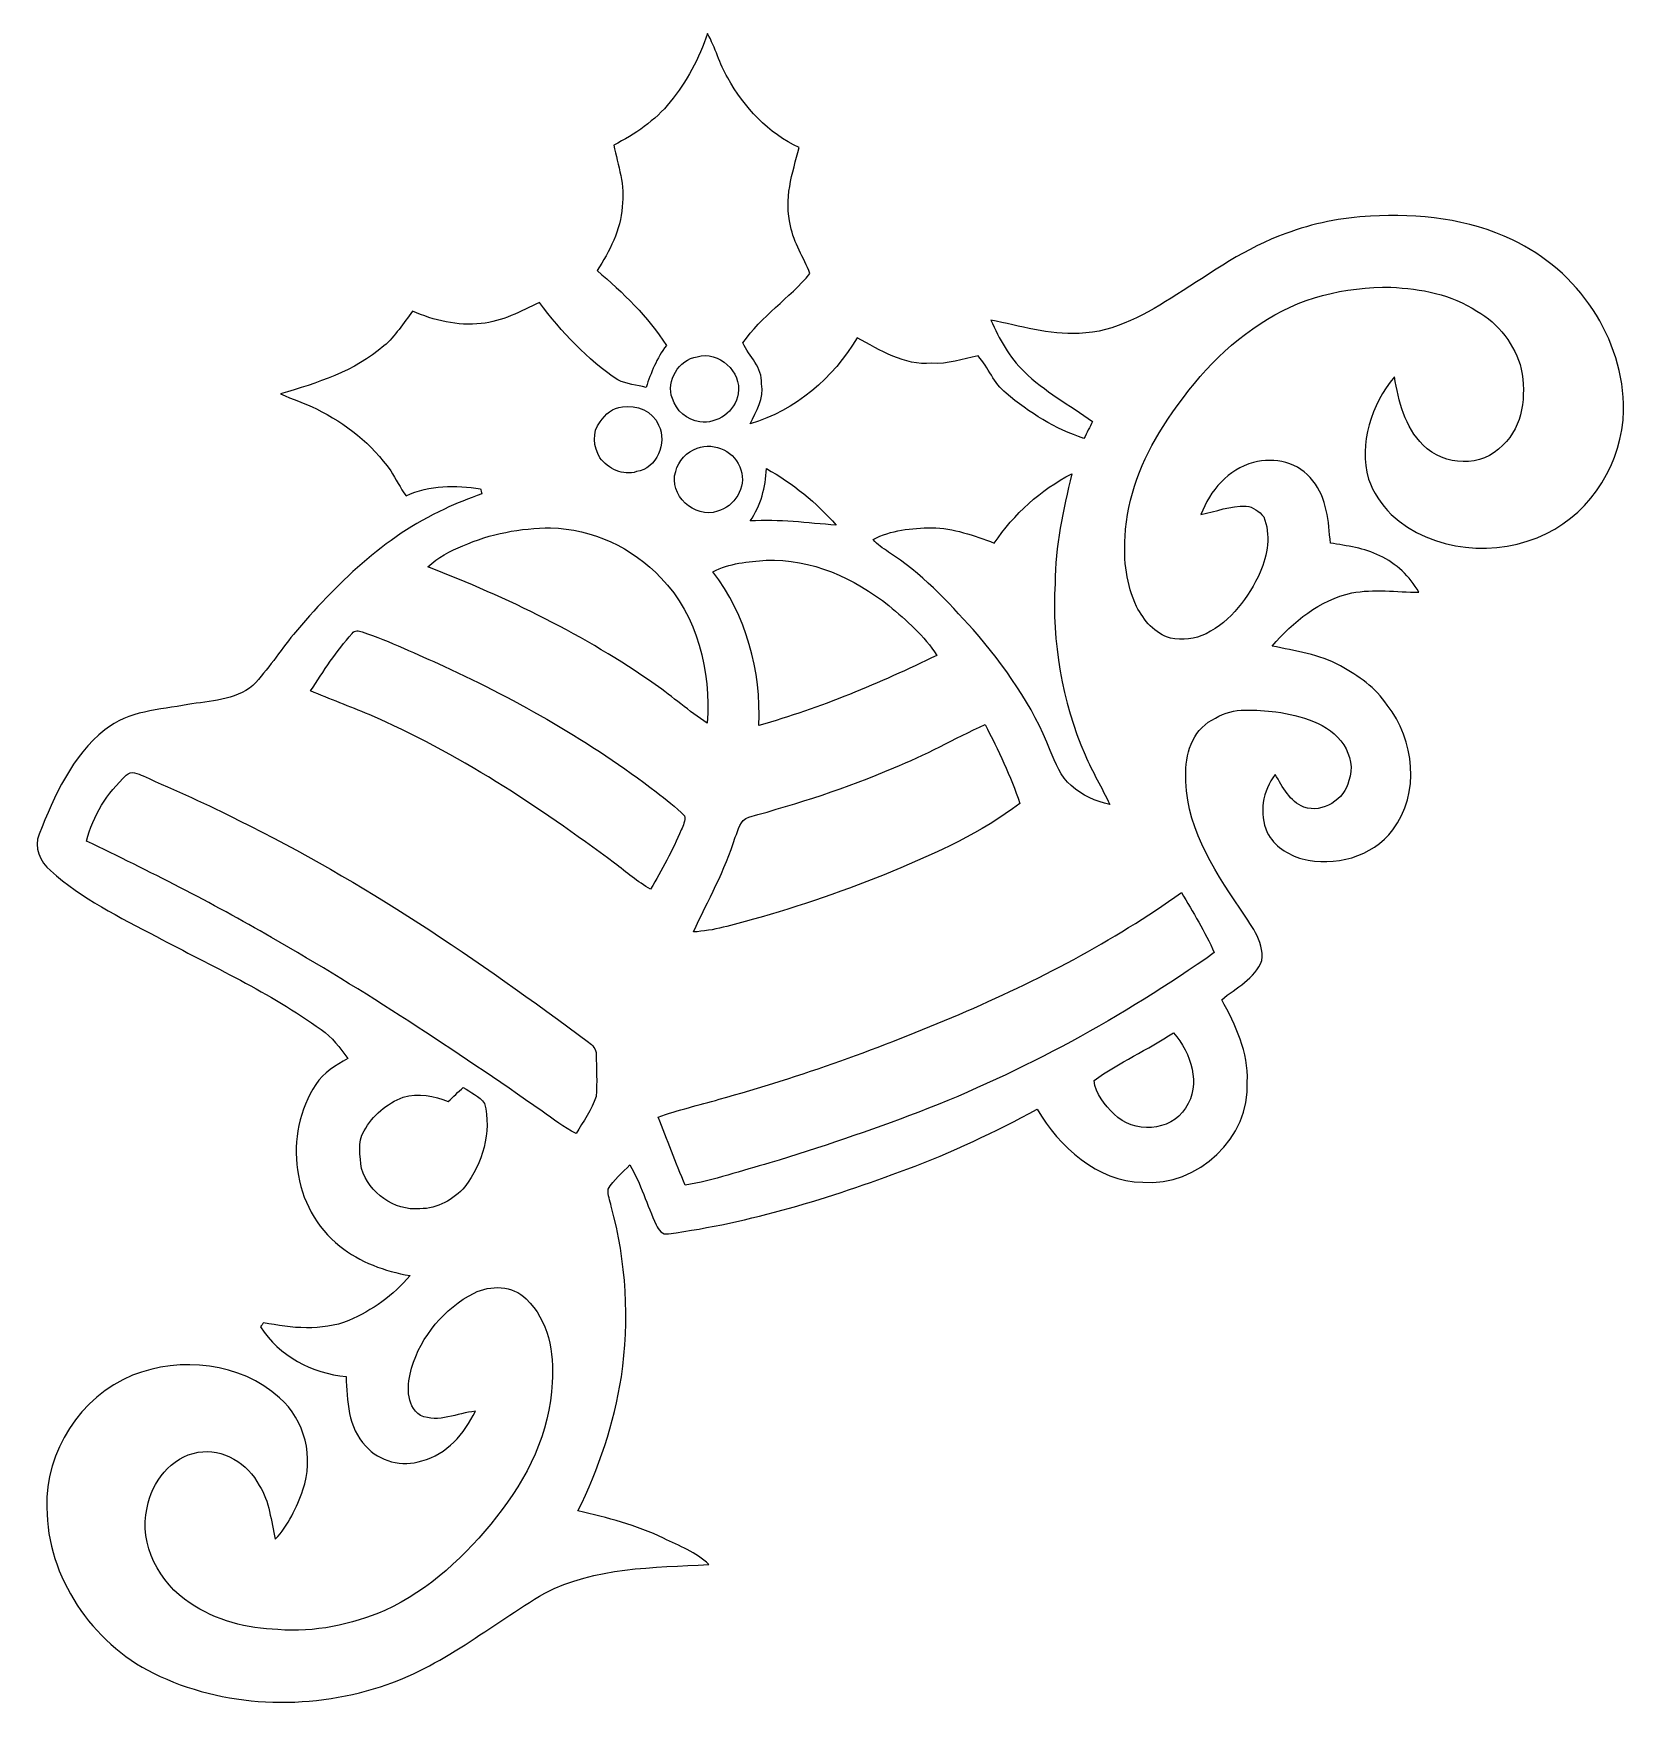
# Model space of a CAD drawing. Header units: centimetres. Extents: x -14.6 to 15.4, y -15.9 to 15.8.
import ezdxf

# ---------------------------------------------------------------- set-up
doc = ezdxf.new("R2010")
doc.units = ezdxf.units.CM
doc.header["$MEASUREMENT"] = 0
doc.layers.add('Layer 1', color=7, linetype='Continuous')

msp = doc.modelspace()

# ---------------------------------------------------------------- linework, layer by layer
at = {"layer": 'Layer 1', "color": 250}
for points, knots in [([(-1.88701, 15.77269), (-1.73743, 15.50388), (-1.6637, 15.20014), (-1.50566, 14.93555), (-1.50566, 14.93555), (-1.19768, 14.37852), (-0.73731, 13.88604), (-0.15346, 13.61687), (-0.15346, 13.61687), (-0.2861, 13.14027), (-0.45085, 12.63368), (-0.31785, 12.13767), (-0.31785, 12.13767), (-0.26211, 11.81241), (-0.06562, 11.54007), (0.04833, 11.23738), (0.04833, 11.23738), (-0.34361, 10.77136), (-0.87242, 10.43164), (-1.21991, 9.92576), (-1.21991, 9.92576), (-1.10278, 9.6714), (-0.84526, 9.46362), (-0.86713, 9.15352), (-0.86713, 9.15352), (-0.80963, 8.87624), (-0.97226, 8.63812), (-1.07985, 8.39823), (-1.07985, 8.39823), (-0.22825, 8.64835), (0.48895, 9.265), (0.93909, 10.02206), (0.93909, 10.02206), (1.37548, 9.78923), (1.82774, 9.49819), (2.34597, 9.54158), (2.34597, 9.54158), (2.64724, 9.52041), (2.93158, 9.62554), (3.22227, 9.67987), (3.22227, 9.67987), (3.42371, 9.46467), (3.51614, 9.16058), (3.75567, 8.97714), (3.75567, 8.97714), (4.18888, 8.60742), (4.68136, 8.2998), (5.22429, 8.12024), (5.22429, 8.12024), (5.27826, 8.22784), (5.33224, 8.33579), (5.38586, 8.44409), (5.38586, 8.44409), (4.95088, 8.75136), (4.4771, 9.011), (4.09222, 9.38389), (4.09222, 9.38389), (3.81353, 9.65764), (3.62409, 10.00513), (3.46251, 10.35685), (3.46251, 10.35685), (4.01602, 10.25278), (4.56283, 10.07075), (5.13362, 10.10744), (5.13362, 10.10744), (5.81484, 10.12649), (6.41632, 10.48632), (6.97547, 10.83945), (6.97547, 10.83945), (7.64293, 11.25573), (8.28534, 11.73551), (9.03711, 11.99162), (9.03711, 11.99162), (9.54828, 12.18706), (10.09156, 12.29395), (10.63696, 12.32394), (10.63696, 12.32394), (11.54571, 12.36768), (12.4908, 12.27631), (13.31842, 11.87274), (13.31842, 11.87274), (14.54644, 11.30229), (15.43367, 10.01466), (15.41815, 8.64552), (15.41815, 8.64552), (15.39452, 7.68315), (14.83148, 6.74723), (13.96083, 6.32284), (13.96083, 6.32284), (13.0235, 5.86987), (11.8043, 5.96724), (11.02431, 6.68514), (11.02431, 6.68514), (10.84227, 6.87776), (10.68529, 7.10283), (10.59956, 7.35471), (10.59956, 7.35471), (10.41082, 8.02746), (10.65389, 8.76088), (11.08781, 9.28617), (11.08781, 9.28617), (11.17, 8.82544), (11.28324, 8.33684), (11.62897, 7.99571), (11.62897, 7.99571), (12.02725, 7.59319), (12.74516, 7.56603), (13.13392, 7.99712), (13.13392, 7.99712), (13.52762, 8.35448), (13.57595, 8.93833), (13.48458, 9.43151), (13.48458, 9.43151), (13.36957, 9.89083), (13.05666, 10.2937), (12.64602, 10.52795), (12.64602, 10.52795), (12.16766, 10.84333), (11.58663, 10.95375), (11.02254, 10.97703), (11.02254, 10.97703), (10.15824, 10.9922), (9.27029, 10.78265), (8.55345, 10.28524), (8.55345, 10.28524), (7.78969, 9.80405), (7.20266, 9.09602), (6.71724, 8.34531), (6.71724, 8.34531), (6.31261, 7.72654), (6.04414, 7.00934), (6.00004, 6.2678), (6.00004, 6.2678), (5.97076, 5.81942), (6.02333, 5.35658), (6.21841, 4.947), (6.21841, 4.947), (6.35106, 4.68418), (6.56237, 4.43054), (6.85659, 4.3494), (6.85659, 4.3494), (7.08025, 4.31165), (7.32614, 4.31941), (7.52898, 4.43265), (7.52898, 4.43265), (8.00559, 4.66725), (8.33579, 5.12198), (8.55345, 5.594), (8.55345, 5.594), (8.69386, 5.92067), (8.75665, 6.3052), (8.61942, 6.64281), (8.61942, 6.64281), (8.53193, 6.74052), (8.42151, 6.83331), (8.28499, 6.84071), (8.28499, 6.84071), (7.99183, 6.85835), (7.71631, 6.73947), (7.43303, 6.68584), (7.43303, 6.68584), (7.60271, 7.13352), (7.94702, 7.54062), (8.42433, 7.66586), (8.42433, 7.66586), (8.82121, 7.77593), (9.29569, 7.66621), (9.54617, 7.32331), (9.54617, 7.32331), (9.81992, 6.99594), (9.84179, 6.54826), (9.87813, 6.14398), (9.87813, 6.14398), (10.19422, 6.09141), (10.52089, 6.04979), (10.81123, 5.90479), (10.81123, 5.90479), (11.12414, 5.76333), (11.37814, 5.51215), (11.55065, 5.21723), (11.55065, 5.21723), (11.12802, 5.21441), (10.7001, 5.28461), (10.28241, 5.20171), (10.28241, 5.20171), (9.67493, 5.06624), (9.17504, 4.6609), (8.77746, 4.19841), (8.77746, 4.19841), (9.21561, 4.1088), (9.67105, 4.03895), (10.07039, 3.82446), (10.07039, 3.82446), (10.40306, 3.63291), (10.74067, 3.41595), (10.95057, 3.08434), (10.95057, 3.08434), (11.46881, 2.42993), (11.57887, 1.41005), (11.0557, 0.72778), (11.0557, 0.72778), (10.67576, 0.20779), (9.95221, 0.02469), (9.34402, 0.17533), (9.34402, 0.17533), (9.07662, 0.26211), (8.81451, 0.41487), (8.68433, 0.67628), (8.68433, 0.67628), (8.52734, 1.03188), (8.59649, 1.46756), (8.83673, 1.76883), (8.83673, 1.76883), (8.97855, 1.53882), (9.10766, 1.25624), (9.37789, 1.15676), (9.37789, 1.15676), (9.73596, 1.03082), (10.14483, 1.30069), (10.2302, 1.65594), (10.2302, 1.65594), (10.31557, 1.88383), (10.25278, 2.1336), (10.13142, 2.33504), (10.13142, 2.33504), (9.84814, 2.75414), (9.32074, 2.88008), (8.85084, 2.95628), (8.85084, 2.95628), (8.47266, 2.98203), (8.04721, 3.05717), (7.70961, 2.83598), (7.70961, 2.83598), (7.31344, 2.66488), (7.1434, 2.22038), (7.1501, 1.81539), (7.1501, 1.81539), (7.10777, 0.85443), (7.64752, 0.00388), (8.16927, -0.75706), (8.16927, -0.75706), (8.35519, -1.05657), (8.62824, -1.36137), (8.58485, -1.74096), (8.58485, -1.74096), (8.45256, -2.08844), (8.09801, -2.25743), (7.82673, -2.48356), (7.82673, -2.48356), (8.08672, -2.96192), (8.33437, -3.47874), (8.30827, -4.03895), (8.30827, -4.03895), (8.37036, -5.08318), (7.36882, -6.02262), (6.33412, -5.93443), (6.33412, -5.93443), (5.46629, -5.91573), (4.75968, -5.2645), (4.34128, -4.55189), (4.34128, -4.55189), (3.54401, -4.98016), (2.72697, -5.37457), (1.87713, -5.68854), (1.87713, -5.68854), (0.41839, -6.2297), (-1.07879, -6.70066), (-2.62573, -6.90633), (-2.62573, -6.90633), (-2.73967, -6.9342), (-2.81552, -6.83119), (-2.85609, -6.74053), (-2.85609, -6.74053), (-3.03001, -6.36517), (-3.14537, -5.96265), (-3.35315, -5.60352), (-3.35315, -5.60352), (-3.49215, -5.75486), (-3.66571, -5.88222), (-3.76555, -6.06531), (-3.76555, -6.06531), (-3.7786, -6.17573), (-3.72286, -6.28121), (-3.70734, -6.3881), (-3.70734, -6.3881), (-3.41842, -7.43268), (-3.3595, -8.54004), (-3.51508, -9.61178), (-3.51508, -9.61178), (-3.6576, -10.49126), (-3.93771, -11.34745), (-4.33458, -12.14508), (-4.33458, -12.14508), (-3.78213, -12.26961), (-3.22898, -12.41284), (-2.71709, -12.66084), (-2.71709, -12.66084), (-2.42535, -12.80866), (-2.09832, -12.91661), (-1.86514, -13.1572), (-1.86514, -13.1572), (-2.90724, -13.21506), (-4.01426, -13.202), (-4.96358, -13.69871), (-4.96358, -13.69871), (-5.98664, -14.30055), (-6.91762, -15.10101), (-8.06415, -15.46825), (-8.06415, -15.46825), (-9.45656, -15.91416), (-11.03454, -15.86265), (-12.35393, -15.21072), (-12.35393, -15.21072), (-13.51633, -14.62828), (-14.36405, -13.39885), (-14.36688, -12.08123), (-14.36688, -12.08123), (-14.40321, -11.02078), (-13.73434, -9.98185), (-12.75115, -9.58144), (-12.75115, -9.58144), (-11.83993, -9.22338), (-10.71245, -9.33344), (-9.97232, -10.00725), (-9.97232, -10.00725), (-9.48761, -10.42388), (-9.31968, -11.14496), (-9.52959, -11.74256), (-9.52959, -11.74256), (-9.64988, -12.07982), (-9.80369, -12.41637), (-10.0517, -12.68024), (-10.0517, -12.68024), (-10.13848, -12.33734), (-10.15365, -11.96305), (-10.35756, -11.66142), (-10.35756, -11.66142), (-10.56816, -11.24691), (-11.04089, -10.95446), (-11.51255, -11.03559), (-11.51255, -11.03559), (-12.01914, -11.12449), (-12.38814, -11.59369), (-12.47352, -12.0837), (-12.47352, -12.0837), (-12.63297, -12.7829), (-12.24421, -13.50751), (-11.66107, -13.88428), (-11.66107, -13.88428), (-11.17882, -14.22082), (-10.58333, -14.3637), (-10.00231, -14.38628), (-10.00231, -14.38628), (-9.31157, -14.44307), (-8.61907, -14.29526), (-7.98442, -14.02715), (-7.98442, -14.02715), (-7.14058, -13.63592), (-6.44208, -12.98434), (-5.87622, -12.2555), (-5.87622, -12.2555), (-5.29237, -11.53583), (-4.86339, -10.65601), (-4.82247, -9.71762), (-4.82247, -9.71762), (-4.78402, -9.16129), (-4.88668, -8.5344), (-5.31601, -8.13894), (-5.31601, -8.13894), (-5.56401, -7.87859), (-5.98946, -7.87224), (-6.29638, -8.02781), (-6.29638, -8.02781), (-6.86223, -8.3118), (-7.29509, -8.84273), (-7.4803, -9.44598), (-7.4803, -9.44598), (-7.55721, -9.74372), (-7.60342, -10.14236), (-7.30814, -10.34062), (-7.30814, -10.34062), (-6.96454, -10.48879), (-6.61846, -10.29264), (-6.27345, -10.26089), (-6.27345, -10.26089), (-6.47594, -10.68458), (-6.81531, -11.07616), (-7.28521, -11.19787), (-7.28521, -11.19787), (-7.65528, -11.3217), (-8.08673, -11.20987), (-8.34355, -10.91847), (-8.34355, -10.91847), (-8.68363, -10.56781), (-8.69633, -10.06016), (-8.71432, -9.60402), (-8.71432, -9.60402), (-9.35814, -9.54652), (-9.98255, -9.21949), (-10.33074, -8.66457), (-10.33074, -8.66457), (-10.31699, -8.64517), (-10.28947, -8.60637), (-10.27571, -8.58696), (-10.27571, -8.58696), (-9.74584, -8.6935), (-9.18175, -8.7503), (-8.66599, -8.54781), (-8.66599, -8.54781), (-8.2236, -8.35484), (-7.81685, -8.0705), (-7.50711, -7.69832), (-7.50711, -7.69832), (-7.98266, -7.61118), (-8.45361, -7.44855), (-8.83214, -7.13952), (-8.83214, -7.13952), (-9.73878, -6.44208), (-9.91094, -5.01862), (-9.28476, -4.08411), (-9.28476, -4.08411), (-9.144, -3.85657), (-8.91011, -3.72357), (-8.68468, -3.59445), (-8.68468, -3.59445), (-8.83214, -3.39513), (-8.97714, -3.18629), (-9.18633, -3.04729), (-9.18633, -3.04729), (-10.15541, -2.34915), (-11.2462, -1.85173), (-12.29642, -1.29187), (-12.29642, -1.29187), (-12.99069, -0.92534), (-13.71247, -0.5782), (-14.29703, -0.0441), (-14.29703, -0.0441), (-14.49317, 0.12277), (-14.61911, 0.39582), (-14.51363, 0.64629), (-14.51363, 0.64629), (-14.22612, 1.36631), (-13.89415, 2.12266), (-13.27009, 2.6162), (-13.27009, 2.6162), (-12.82841, 2.98062), (-12.24068, 2.98979), (-11.70552, 3.09139), (-11.70552, 3.09139), (-11.28748, 3.16689), (-10.81546, 3.16689), (-10.47574, 3.45546), (-10.47574, 3.45546), (-10.1914, 3.75179), (-9.96879, 4.10034), (-9.7088, 4.41748), (-9.7088, 4.41748), (-8.9087, 5.3654), (-7.99888, 6.26286), (-6.858, 6.7878), (-6.858, 6.7878), (-6.6294, 6.89857), (-6.39022, 6.98571), (-6.15209, 7.07425), (-6.15209, 7.07425), (-6.15738, 7.09859), (-6.16832, 7.14798), (-6.17396, 7.17232), (-6.17396, 7.17232), (-6.6481, 7.24394), (-7.13846, 7.23971), (-7.58296, 7.03897), (-7.58296, 7.03897), (-7.69091, 7.18855), (-7.77381, 7.35401), (-7.87294, 7.50923), (-7.87294, 7.50923), (-8.22431, 8.01758), (-8.72631, 8.40387), (-9.27418, 8.67974), (-9.27418, 8.67974), (-9.49396, 8.7884), (-9.7282, 8.86142), (-9.95151, 8.96197), (-9.95151, 8.96197), (-9.26465, 9.16975), (-8.55133, 9.38777), (-8.001, 9.87107), (-8.001, 9.87107), (-7.78298, 10.05452), (-7.63482, 10.30076), (-7.46301, 10.52442), (-7.46301, 10.52442), (-7.05238, 10.35579), (-6.60929, 10.23761), (-6.16162, 10.29264), (-6.16162, 10.29264), (-5.76686, 10.3318), (-5.41373, 10.52019), (-5.06342, 10.69058), (-5.06342, 10.69058), (-4.64397, 10.13425), (-4.16137, 9.61461), (-3.57928, 9.22655), (-3.57928, 9.22655), (-3.41524, 9.14294), (-3.22298, 9.13624), (-3.048, 9.08579), (-3.048, 9.08579), (-2.95346, 9.36413), (-2.84868, 9.64177), (-2.66488, 9.87531), (-2.66488, 9.87531), (-3.01025, 10.42705), (-3.48227, 10.87543), (-3.97334, 11.29418), (-3.97334, 11.29418), (-3.73768, 11.65966), (-3.52884, 12.0583), (-3.49991, 12.50103), (-3.49991, 12.50103), (-3.43923, 12.89932), (-3.57752, 13.28208), (-3.66007, 13.6652), (-3.66007, 13.6652), (-3.2572, 13.86558), (-2.8769, 14.12804), (-2.59221, 14.48082), (-2.59221, 14.48082), (-2.27224, 14.85865), (-2.05034, 15.30773), (-1.88701, 15.77269), (-1.88701, 15.77269), (-1.88701, 15.77269), (-1.88701, 15.77269), (-1.88701, 15.77269)], [0, 0, 0, 0, 0.00740741, 0.00740741, 0.00740741, 0.00740741, 0.01481481, 0.01481481, 0.01481481, 0.01481481, 0.02222222, 0.02222222, 0.02222222, 0.02222222, 0.02962963, 0.02962963, 0.02962963, 0.02962963, 0.03703704, 0.03703704, 0.03703704, 0.03703704, 0.04444444, 0.04444444, 0.04444444, 0.04444444, 0.05185185, 0.05185185, 0.05185185, 0.05185185, 0.05925926, 0.05925926, 0.05925926, 0.05925926, 0.06666667, 0.06666667, 0.06666667, 0.06666667, 0.07407407, 0.07407407, 0.07407407, 0.07407407, 0.08148148, 0.08148148, 0.08148148, 0.08148148, 0.08888889, 0.08888889, 0.08888889, 0.08888889, 0.0962963, 0.0962963, 0.0962963, 0.0962963, 0.1037037, 0.1037037, 0.1037037, 0.1037037, 0.11111111, 0.11111111, 0.11111111, 0.11111111, 0.11851852, 0.11851852, 0.11851852, 0.11851852, 0.12592593, 0.12592593, 0.12592593, 0.12592593, 0.13333333, 0.13333333, 0.13333333, 0.13333333, 0.14074074, 0.14074074, 0.14074074, 0.14074074, 0.14814815, 0.14814815, 0.14814815, 0.14814815, 0.15555556, 0.15555556, 0.15555556, 0.15555556, 0.16296296, 0.16296296, 0.16296296, 0.16296296, 0.17037037, 0.17037037, 0.17037037, 0.17037037, 0.17777778, 0.17777778, 0.17777778, 0.17777778, 0.18518519, 0.18518519, 0.18518519, 0.18518519, 0.19259259, 0.19259259, 0.19259259, 0.19259259, 0.2, 0.2, 0.2, 0.2, 0.20740741, 0.20740741, 0.20740741, 0.20740741, 0.21481481, 0.21481481, 0.21481481, 0.21481481, 0.22222222, 0.22222222, 0.22222222, 0.22222222, 0.22962963, 0.22962963, 0.22962963, 0.22962963, 0.23703704, 0.23703704, 0.23703704, 0.23703704, 0.24444444, 0.24444444, 0.24444444, 0.24444444, 0.25185185, 0.25185185, 0.25185185, 0.25185185, 0.25925926, 0.25925926, 0.25925926, 0.25925926, 0.26666667, 0.26666667, 0.26666667, 0.26666667, 0.27407407, 0.27407407, 0.27407407, 0.27407407, 0.28148148, 0.28148148, 0.28148148, 0.28148148, 0.28888889, 0.28888889, 0.28888889, 0.28888889, 0.2962963, 0.2962963, 0.2962963, 0.2962963, 0.3037037, 0.3037037, 0.3037037, 0.3037037, 0.31111111, 0.31111111, 0.31111111, 0.31111111, 0.31851852, 0.31851852, 0.31851852, 0.31851852, 0.32592593, 0.32592593, 0.32592593, 0.32592593, 0.33333333, 0.33333333, 0.33333333, 0.33333333, 0.34074074, 0.34074074, 0.34074074, 0.34074074, 0.34814815, 0.34814815, 0.34814815, 0.34814815, 0.35555556, 0.35555556, 0.35555556, 0.35555556, 0.36296296, 0.36296296, 0.36296296, 0.36296296, 0.37037037, 0.37037037, 0.37037037, 0.37037037, 0.37777778, 0.37777778, 0.37777778, 0.37777778, 0.38518519, 0.38518519, 0.38518519, 0.38518519, 0.39259259, 0.39259259, 0.39259259, 0.39259259, 0.4, 0.4, 0.4, 0.4, 0.40740741, 0.40740741, 0.40740741, 0.40740741, 0.41481481, 0.41481481, 0.41481481, 0.41481481, 0.42222222, 0.42222222, 0.42222222, 0.42222222, 0.42962963, 0.42962963, 0.42962963, 0.42962963, 0.43703704, 0.43703704, 0.43703704, 0.43703704, 0.44444444, 0.44444444, 0.44444444, 0.44444444, 0.45185185, 0.45185185, 0.45185185, 0.45185185, 0.45925926, 0.45925926, 0.45925926, 0.45925926, 0.46666667, 0.46666667, 0.46666667, 0.46666667, 0.47407407, 0.47407407, 0.47407407, 0.47407407, 0.48148148, 0.48148148, 0.48148148, 0.48148148, 0.48888889, 0.48888889, 0.48888889, 0.48888889, 0.4962963, 0.4962963, 0.4962963, 0.4962963, 0.5037037, 0.5037037, 0.5037037, 0.5037037, 0.51111111, 0.51111111, 0.51111111, 0.51111111, 0.51851852, 0.51851852, 0.51851852, 0.51851852, 0.52592593, 0.52592593, 0.52592593, 0.52592593, 0.53333333, 0.53333333, 0.53333333, 0.53333333, 0.54074074, 0.54074074, 0.54074074, 0.54074074, 0.54814815, 0.54814815, 0.54814815, 0.54814815, 0.55555556, 0.55555556, 0.55555556, 0.55555556, 0.56296296, 0.56296296, 0.56296296, 0.56296296, 0.57037037, 0.57037037, 0.57037037, 0.57037037, 0.57777778, 0.57777778, 0.57777778, 0.57777778, 0.58518519, 0.58518519, 0.58518519, 0.58518519, 0.59259259, 0.59259259, 0.59259259, 0.59259259, 0.6, 0.6, 0.6, 0.6, 0.60740741, 0.60740741, 0.60740741, 0.60740741, 0.61481481, 0.61481481, 0.61481481, 0.61481481, 0.62222222, 0.62222222, 0.62222222, 0.62222222, 0.62962963, 0.62962963, 0.62962963, 0.62962963, 0.63703704, 0.63703704, 0.63703704, 0.63703704, 0.64444444, 0.64444444, 0.64444444, 0.64444444, 0.65185185, 0.65185185, 0.65185185, 0.65185185, 0.65925926, 0.65925926, 0.65925926, 0.65925926, 0.66666667, 0.66666667, 0.66666667, 0.66666667, 0.67407407, 0.67407407, 0.67407407, 0.67407407, 0.68148148, 0.68148148, 0.68148148, 0.68148148, 0.68888889, 0.68888889, 0.68888889, 0.68888889, 0.6962963, 0.6962963, 0.6962963, 0.6962963, 0.7037037, 0.7037037, 0.7037037, 0.7037037, 0.71111111, 0.71111111, 0.71111111, 0.71111111, 0.71851852, 0.71851852, 0.71851852, 0.71851852, 0.72592593, 0.72592593, 0.72592593, 0.72592593, 0.73333333, 0.73333333, 0.73333333, 0.73333333, 0.74074074, 0.74074074, 0.74074074, 0.74074074, 0.74814815, 0.74814815, 0.74814815, 0.74814815, 0.75555556, 0.75555556, 0.75555556, 0.75555556, 0.76296296, 0.76296296, 0.76296296, 0.76296296, 0.77037037, 0.77037037, 0.77037037, 0.77037037, 0.77777778, 0.77777778, 0.77777778, 0.77777778, 0.78518519, 0.78518519, 0.78518519, 0.78518519, 0.79259259, 0.79259259, 0.79259259, 0.79259259, 0.8, 0.8, 0.8, 0.8, 0.80740741, 0.80740741, 0.80740741, 0.80740741, 0.81481481, 0.81481481, 0.81481481, 0.81481481, 0.82222222, 0.82222222, 0.82222222, 0.82222222, 0.82962963, 0.82962963, 0.82962963, 0.82962963, 0.83703704, 0.83703704, 0.83703704, 0.83703704, 0.84444444, 0.84444444, 0.84444444, 0.84444444, 0.85185185, 0.85185185, 0.85185185, 0.85185185, 0.85925926, 0.85925926, 0.85925926, 0.85925926, 0.86666667, 0.86666667, 0.86666667, 0.86666667, 0.87407407, 0.87407407, 0.87407407, 0.87407407, 0.88148148, 0.88148148, 0.88148148, 0.88148148, 0.88888889, 0.88888889, 0.88888889, 0.88888889, 0.8962963, 0.8962963, 0.8962963, 0.8962963, 0.9037037, 0.9037037, 0.9037037, 0.9037037, 0.91111111, 0.91111111, 0.91111111, 0.91111111, 0.91851852, 0.91851852, 0.91851852, 0.91851852, 0.92592593, 0.92592593, 0.92592593, 0.92592593, 0.93333333, 0.93333333, 0.93333333, 0.93333333, 0.94074074, 0.94074074, 0.94074074, 0.94074074, 0.94814815, 0.94814815, 0.94814815, 0.94814815, 0.95555556, 0.95555556, 0.95555556, 0.95555556, 0.96296296, 0.96296296, 0.96296296, 0.96296296, 0.97037037, 0.97037037, 0.97037037, 0.97037037, 0.97777778, 0.97777778, 0.97777778, 0.97777778, 0.98518519, 0.98518519, 0.98518519, 0.98518519, 1, 1, 1, 1]), ([(-2.08351, 9.66682), (-2.42535, 9.61072), (-2.68182, 9.2075), (-2.55199, 8.87836), (-2.55199, 8.87836), (-2.48391, 8.64588), (-2.27154, 8.47055), (-2.03341, 8.43703), (-2.03341, 8.43703), (-1.70215, 8.38517), (-1.35784, 8.636), (-1.30881, 8.9662), (-1.30881, 8.9662), (-1.23825, 9.38142), (-1.67358, 9.78288), (-2.08351, 9.66682), (-2.08351, 9.66682), (-2.08351, 9.66682), (-2.08351, 9.66682), (-2.08351, 9.66682)], [0, 0, 0, 0, 0.16666667, 0.16666667, 0.16666667, 0.16666667, 0.33333333, 0.33333333, 0.33333333, 0.33333333, 0.5, 0.5, 0.5, 0.5, 0.66666667, 0.66666667, 0.66666667, 0.66666667, 1, 1, 1, 1]), ([(-3.49462, 8.71608), (-3.67559, 8.70585), (-3.82023, 8.5785), (-3.91795, 8.43562), (-3.91795, 8.43562), (-4.07247, 8.24336), (-4.04319, 7.9562), (-3.91936, 7.75582), (-3.91936, 7.75582), (-3.76379, 7.55227), (-3.48474, 7.40869), (-3.22686, 7.49406), (-3.22686, 7.49406), (-2.84727, 7.55544), (-2.64301, 8.03804), (-2.81164, 8.37212), (-2.81164, 8.37212), (-2.91677, 8.63812), (-3.22615, 8.76229), (-3.49462, 8.71608), (-3.49462, 8.71608), (-3.49462, 8.71608), (-3.49462, 8.71608), (-3.49462, 8.71608)], [0, 0, 0, 0, 0.14285714, 0.14285714, 0.14285714, 0.14285714, 0.28571429, 0.28571429, 0.28571429, 0.28571429, 0.42857143, 0.42857143, 0.42857143, 0.42857143, 0.57142857, 0.57142857, 0.57142857, 0.57142857, 0.71428571, 0.71428571, 0.71428571, 0.71428571, 1, 1, 1, 1]), ([(-2.08351, 7.93644), (-2.27859, 7.87224), (-2.44122, 7.69796), (-2.48814, 7.49653), (-2.48814, 7.49653), (-2.6356, 7.05591), (-2.1276, 6.60012), (-1.70004, 6.74546), (-1.70004, 6.74546), (-1.38077, 6.83013), (-1.14547, 7.20266), (-1.25801, 7.52581), (-1.25801, 7.52581), (-1.35255, 7.86765), (-1.74907, 8.06097), (-2.08351, 7.93644), (-2.08351, 7.93644), (-2.08351, 7.93644), (-2.08351, 7.93644), (-2.08351, 7.93644)], [0, 0, 0, 0, 0.16666667, 0.16666667, 0.16666667, 0.16666667, 0.33333333, 0.33333333, 0.33333333, 0.33333333, 0.5, 0.5, 0.5, 0.5, 0.66666667, 0.66666667, 0.66666667, 0.66666667, 1, 1, 1, 1]), ([(-0.7747, 7.55297), (-0.79093, 7.19878), (-0.87771, 6.85553), (-1.08021, 6.56202), (-1.08021, 6.56202), (-0.53693, 6.59765), (0.00106, 6.52392), (0.54081, 6.48194), (0.54081, 6.48194), (0.1718, 6.91268), (-0.28152, 7.27357), (-0.7747, 7.55297), (-0.7747, 7.55297), (-0.7747, 7.55297), (-0.7747, 7.55297), (-0.7747, 7.55297)], [0, 0, 0, 0, 0.2, 0.2, 0.2, 0.2, 0.4, 0.4, 0.4, 0.4, 0.6, 0.6, 0.6, 0.6, 1, 1, 1, 1]), ([(3.52848, 6.14574), (3.14713, 6.28579), (2.75731, 6.42937), (2.34632, 6.43572), (2.34632, 6.43572), (1.97062, 6.42479), (1.5748, 6.39445), (1.23896, 6.20995), (1.23896, 6.20995), (1.31904, 6.11329), (1.42875, 6.04732), (1.53, 5.97394), (1.53, 5.97394), (2.14983, 5.58871), (2.64266, 5.04084), (3.13337, 4.50885), (3.13337, 4.50885), (3.72216, 3.82376), (4.25979, 3.07411), (4.58717, 2.22638), (4.58717, 2.22638), (4.68418, 1.9879), (4.78155, 1.73355), (4.98228, 1.56069), (4.98228, 1.56069), (5.18548, 1.37513), (5.44477, 1.26506), (5.71112, 1.20685), (5.71112, 1.20685), (5.56084, 1.52083), (5.38445, 1.82139), (5.24475, 2.1403), (5.24475, 2.1403), (4.80307, 3.1563), (4.61892, 4.27567), (4.67713, 5.38057), (4.67713, 5.38057), (4.67995, 6.0833), (4.83447, 6.77051), (4.99392, 7.45102), (4.99392, 7.45102), (4.40126, 7.15363), (3.90313, 6.68937), (3.52848, 6.14574), (3.52848, 6.14574), (3.52848, 6.14574), (3.52848, 6.14574), (3.52848, 6.14574)], [0, 0, 0, 0, 0.07692308, 0.07692308, 0.07692308, 0.07692308, 0.15384615, 0.15384615, 0.15384615, 0.15384615, 0.23076923, 0.23076923, 0.23076923, 0.23076923, 0.30769231, 0.30769231, 0.30769231, 0.30769231, 0.38461538, 0.38461538, 0.38461538, 0.38461538, 0.46153846, 0.46153846, 0.46153846, 0.46153846, 0.53846154, 0.53846154, 0.53846154, 0.53846154, 0.61538462, 0.61538462, 0.61538462, 0.61538462, 0.69230769, 0.69230769, 0.69230769, 0.69230769, 0.76923077, 0.76923077, 0.76923077, 0.76923077, 0.84615385, 0.84615385, 0.84615385, 0.84615385, 1, 1, 1, 1]), ([(-6.51193, 6.09141), (-6.7504, 5.99546), (-6.98253, 5.87375), (-7.1695, 5.69419), (-7.1695, 5.69419), (-5.66455, 5.11175), (-4.19947, 4.40372), (-2.87726, 3.47169), (-2.87726, 3.47169), (-2.54212, 3.23956), (-2.23696, 2.96545), (-1.89371, 2.74391), (-1.89371, 2.74391), (-1.8221, 3.72039), (-2.0701, 4.76991), (-2.76754, 5.48746), (-2.76754, 5.48746), (-3.30165, 6.06143), (-4.06612, 6.41103), (-4.85069, 6.43149), (-4.85069, 6.43149), (-5.41937, 6.42902), (-5.99052, 6.32213), (-6.51193, 6.09141), (-6.51193, 6.09141), (-6.51193, 6.09141), (-6.51193, 6.09141), (-6.51193, 6.09141)], [0, 0, 0, 0, 0.125, 0.125, 0.125, 0.125, 0.25, 0.25, 0.25, 0.25, 0.375, 0.375, 0.375, 0.375, 0.5, 0.5, 0.5, 0.5, 0.625, 0.625, 0.625, 0.625, 0.75, 0.75, 0.75, 0.75, 1, 1, 1, 1]), ([(-0.77893, 5.82048), (-1.11936, 5.79155), (-1.47708, 5.7658), (-1.78541, 5.60423), (-1.78541, 5.60423), (-1.15394, 4.78155), (-0.87348, 3.72851), (-0.91581, 2.69946), (-0.91581, 2.69946), (0.24483, 3.02577), (1.36172, 3.49462), (2.44404, 4.02308), (2.44404, 4.02308), (2.21227, 4.39455), (1.87078, 4.68171), (1.54058, 4.96217), (1.54058, 4.96217), (0.88653, 5.48146), (0.07056, 5.85294), (-0.77893, 5.82048), (-0.77893, 5.82048), (-0.77893, 5.82048), (-0.77893, 5.82048), (-0.77893, 5.82048)], [0, 0, 0, 0, 0.14285714, 0.14285714, 0.14285714, 0.14285714, 0.28571429, 0.28571429, 0.28571429, 0.28571429, 0.42857143, 0.42857143, 0.42857143, 0.42857143, 0.57142857, 0.57142857, 0.57142857, 0.57142857, 0.71428571, 0.71428571, 0.71428571, 0.71428571, 1, 1, 1, 1]), ([(-8.59966, 4.4383), (-8.90023, 4.10563), (-9.14329, 3.72569), (-9.3853, 3.34962), (-9.3853, 3.34962), (-9.01735, 3.19899), (-8.64658, 3.05506), (-8.27899, 2.90336), (-8.27899, 2.90336), (-6.61317, 2.18652), (-5.09376, 1.1751), (-3.64278, 0.09701), (-3.64278, 0.09701), (-3.42265, -0.07585), (-3.20569, -0.25647), (-2.96157, -0.39582), (-2.96157, -0.39582), (-2.7492, -0.03281), (-2.54953, 0.33831), (-2.38231, 0.72461), (-2.38231, 0.72461), (-2.34879, 0.80892), (-2.30293, 0.89853), (-2.32057, 0.99236), (-2.32057, 0.99236), (-2.48497, 1.15958), (-2.67547, 1.29893), (-2.85856, 1.44463), (-2.85856, 1.44463), (-4.09469, 2.39077), (-5.45712, 3.16442), (-6.86717, 3.81952), (-6.86717, 3.81952), (-7.37905, 4.04213), (-7.88247, 4.28731), (-8.41234, 4.46617), (-8.41234, 4.46617), (-8.47584, 4.4891), (-8.55486, 4.5018), (-8.59966, 4.4383), (-8.59966, 4.4383), (-8.59966, 4.4383), (-8.59966, 4.4383), (-8.59966, 4.4383)], [0, 0, 0, 0, 0.08333333, 0.08333333, 0.08333333, 0.08333333, 0.16666667, 0.16666667, 0.16666667, 0.16666667, 0.25, 0.25, 0.25, 0.25, 0.33333333, 0.33333333, 0.33333333, 0.33333333, 0.41666667, 0.41666667, 0.41666667, 0.41666667, 0.5, 0.5, 0.5, 0.5, 0.58333333, 0.58333333, 0.58333333, 0.58333333, 0.66666667, 0.66666667, 0.66666667, 0.66666667, 0.75, 0.75, 0.75, 0.75, 0.83333333, 0.83333333, 0.83333333, 0.83333333, 1, 1, 1, 1]), ([(1.63019, 1.89689), (0.7433, 1.51165), (-0.18027, 1.22308), (-1.11019, 0.96449), (-1.11019, 0.96449), (-1.27706, 0.91863), (-1.30457, 0.72355), (-1.36243, 0.58632), (-1.36243, 0.58632), (-1.55893, -0.03881), (-1.87713, -0.61278), (-2.15547, -1.20227), (-2.15547, -1.20227), (-1.77412, -1.18745), (-1.40829, -1.06292), (-1.0414, -0.96732), (-1.0414, -0.96732), (-0.13758, -0.72637), (0.74154, -0.40358), (1.61008, -0.05786), (1.61008, -0.05786), (2.44687, 0.29528), (3.28789, 0.66957), (4.01355, 1.22555), (4.01355, 1.22555), (3.83646, 1.7399), (3.60539, 2.23344), (3.35562, 2.71604), (3.35562, 2.71604), (2.77812, 2.44828), (2.22179, 2.13431), (1.63019, 1.89689), (1.63019, 1.89689), (1.63019, 1.89689), (1.63019, 1.89689), (1.63019, 1.89689)], [0, 0, 0, 0, 0.1, 0.1, 0.1, 0.1, 0.2, 0.2, 0.2, 0.2, 0.3, 0.3, 0.3, 0.3, 0.4, 0.4, 0.4, 0.4, 0.5, 0.5, 0.5, 0.5, 0.6, 0.6, 0.6, 0.6, 0.7, 0.7, 0.7, 0.7, 0.8, 0.8, 0.8, 0.8, 1, 1, 1, 1]), ([(-12.86898, 1.75789), (-13.22458, 1.42452), (-13.50363, 0.99236), (-13.61581, 0.51435), (-13.61581, 0.51435), (-12.43401, -0.05786), (-11.25961, -0.64735), (-10.12402, -1.30739), (-10.12402, -1.30739), (-8.36401, -2.31246), (-6.67491, -3.43464), (-5.0105, -4.58964), (-5.0105, -4.58964), (-4.80342, -4.73922), (-4.59811, -4.8955), (-4.37092, -5.01509), (-4.37092, -5.01509), (-4.23757, -4.78508), (-4.07423, -4.5653), (-3.99168, -4.31059), (-3.99168, -4.31059), (-3.97122, -4.04671), (-3.98568, -3.78001), (-3.99062, -3.51614), (-3.99062, -3.51614), (-3.99239, -3.41736), (-4.05694, -3.34081), (-4.13385, -3.28718), (-4.13385, -3.28718), (-6.22547, -1.72861), (-8.39258, -0.24871), (-10.7382, 0.90346), (-10.7382, 0.90346), (-11.32805, 1.21038), (-11.94223, 1.4665), (-12.54548, 1.74484), (-12.54548, 1.74484), (-12.64638, 1.78364), (-12.77832, 1.85455), (-12.86898, 1.75789), (-12.86898, 1.75789), (-12.86898, 1.75789), (-12.86898, 1.75789), (-12.86898, 1.75789)], [0, 0, 0, 0, 0.08333333, 0.08333333, 0.08333333, 0.08333333, 0.16666667, 0.16666667, 0.16666667, 0.16666667, 0.25, 0.25, 0.25, 0.25, 0.33333333, 0.33333333, 0.33333333, 0.33333333, 0.41666667, 0.41666667, 0.41666667, 0.41666667, 0.5, 0.5, 0.5, 0.5, 0.58333333, 0.58333333, 0.58333333, 0.58333333, 0.66666667, 0.66666667, 0.66666667, 0.66666667, 0.75, 0.75, 0.75, 0.75, 0.83333333, 0.83333333, 0.83333333, 0.83333333, 1, 1, 1, 1]), ([(2.86702, -2.76049), (1.39277, -3.3909), (-0.11959, -3.93665), (-1.66476, -4.36527), (-1.66476, -4.36527), (-2.05034, -4.47781), (-2.44369, -4.56565), (-2.82187, -4.70147), (-2.82187, -4.70147), (-2.64936, -5.13045), (-2.48532, -5.56295), (-2.30999, -5.99052), (-2.30999, -5.99052), (-1.76565, -5.89703), (-1.24425, -5.71041), (-0.71191, -5.56824), (-0.71191, -5.56824), (0.23601, -5.27967), (1.17546, -4.96217), (2.10114, -4.60834), (2.10114, -4.60834), (4.08093, -3.84563), (5.95101, -2.8127), (7.68632, -1.59491), (7.68632, -1.59491), (7.51664, -1.19627), (7.2771, -0.83256), (7.06543, -0.45614), (7.06543, -0.45614), (5.7658, -1.39171), (4.33599, -2.13007), (2.86702, -2.76049), (2.86702, -2.76049), (2.86702, -2.76049), (2.86702, -2.76049), (2.86702, -2.76049)], [0, 0, 0, 0, 0.1, 0.1, 0.1, 0.1, 0.2, 0.2, 0.2, 0.2, 0.3, 0.3, 0.3, 0.3, 0.4, 0.4, 0.4, 0.4, 0.5, 0.5, 0.5, 0.5, 0.6, 0.6, 0.6, 0.6, 0.7, 0.7, 0.7, 0.7, 0.8, 0.8, 0.8, 0.8, 1, 1, 1, 1]), ([(5.41373, -4.00826), (5.44019, -4.26438), (5.61869, -4.47428), (5.79367, -4.64855), (5.79367, -4.64855), (6.15597, -5.01403), (6.86153, -4.98369), (7.14199, -4.53214), (7.14199, -4.53214), (7.44573, -4.08834), (7.24676, -3.4858), (6.91656, -3.11079), (6.91656, -3.11079), (6.42338, -3.42194), (5.89315, -3.67736), (5.41373, -4.00826), (5.41373, -4.00826), (5.41373, -4.00826), (5.41373, -4.00826), (5.41373, -4.00826)], [0, 0, 0, 0, 0.16666667, 0.16666667, 0.16666667, 0.16666667, 0.33333333, 0.33333333, 0.33333333, 0.33333333, 0.5, 0.5, 0.5, 0.5, 0.66666667, 0.66666667, 0.66666667, 0.66666667, 1, 1, 1, 1]), ([(-6.50134, -4.1402), (-6.59694, -4.22804), (-6.68937, -4.31871), (-6.78392, -4.40796), (-6.78392, -4.40796), (-7.04921, -4.29331), (-7.35259, -4.24321), (-7.63446, -4.32435), (-7.63446, -4.32435), (-7.94314, -4.44676), (-8.21619, -4.66901), (-8.37565, -4.96288), (-8.37565, -4.96288), (-8.50371, -5.1749), (-8.44903, -5.44195), (-8.42433, -5.67408), (-8.42433, -5.67408), (-8.28216, -6.1341), (-7.80874, -6.47735), (-7.3219, -6.43361), (-7.3219, -6.43361), (-6.99135, -6.43572), (-6.68443, -6.26145), (-6.47171, -6.01698), (-6.47171, -6.01698), (-6.13481, -5.57777), (-5.9623, -4.98687), (-6.10023, -4.44218), (-6.10023, -4.44218), (-6.19654, -4.30107), (-6.36693, -4.23757), (-6.50134, -4.1402)], [0, 0, 0, 0, 0.11111111, 0.11111111, 0.11111111, 0.11111111, 0.22222222, 0.22222222, 0.22222222, 0.22222222, 0.33333333, 0.33333333, 0.33333333, 0.33333333, 0.44444444, 0.44444444, 0.44444444, 0.44444444, 0.55555556, 0.55555556, 0.55555556, 0.55555556, 0.66666667, 0.66666667, 0.66666667, 0.66666667, 0.77777778, 0.77777778, 0.77777778, 0.77777778, 1, 1, 1, 1])]:
    msp.add_open_spline(points, degree=3, knots=knots, dxfattribs=at)

doc.saveas('drawing.dxf')
